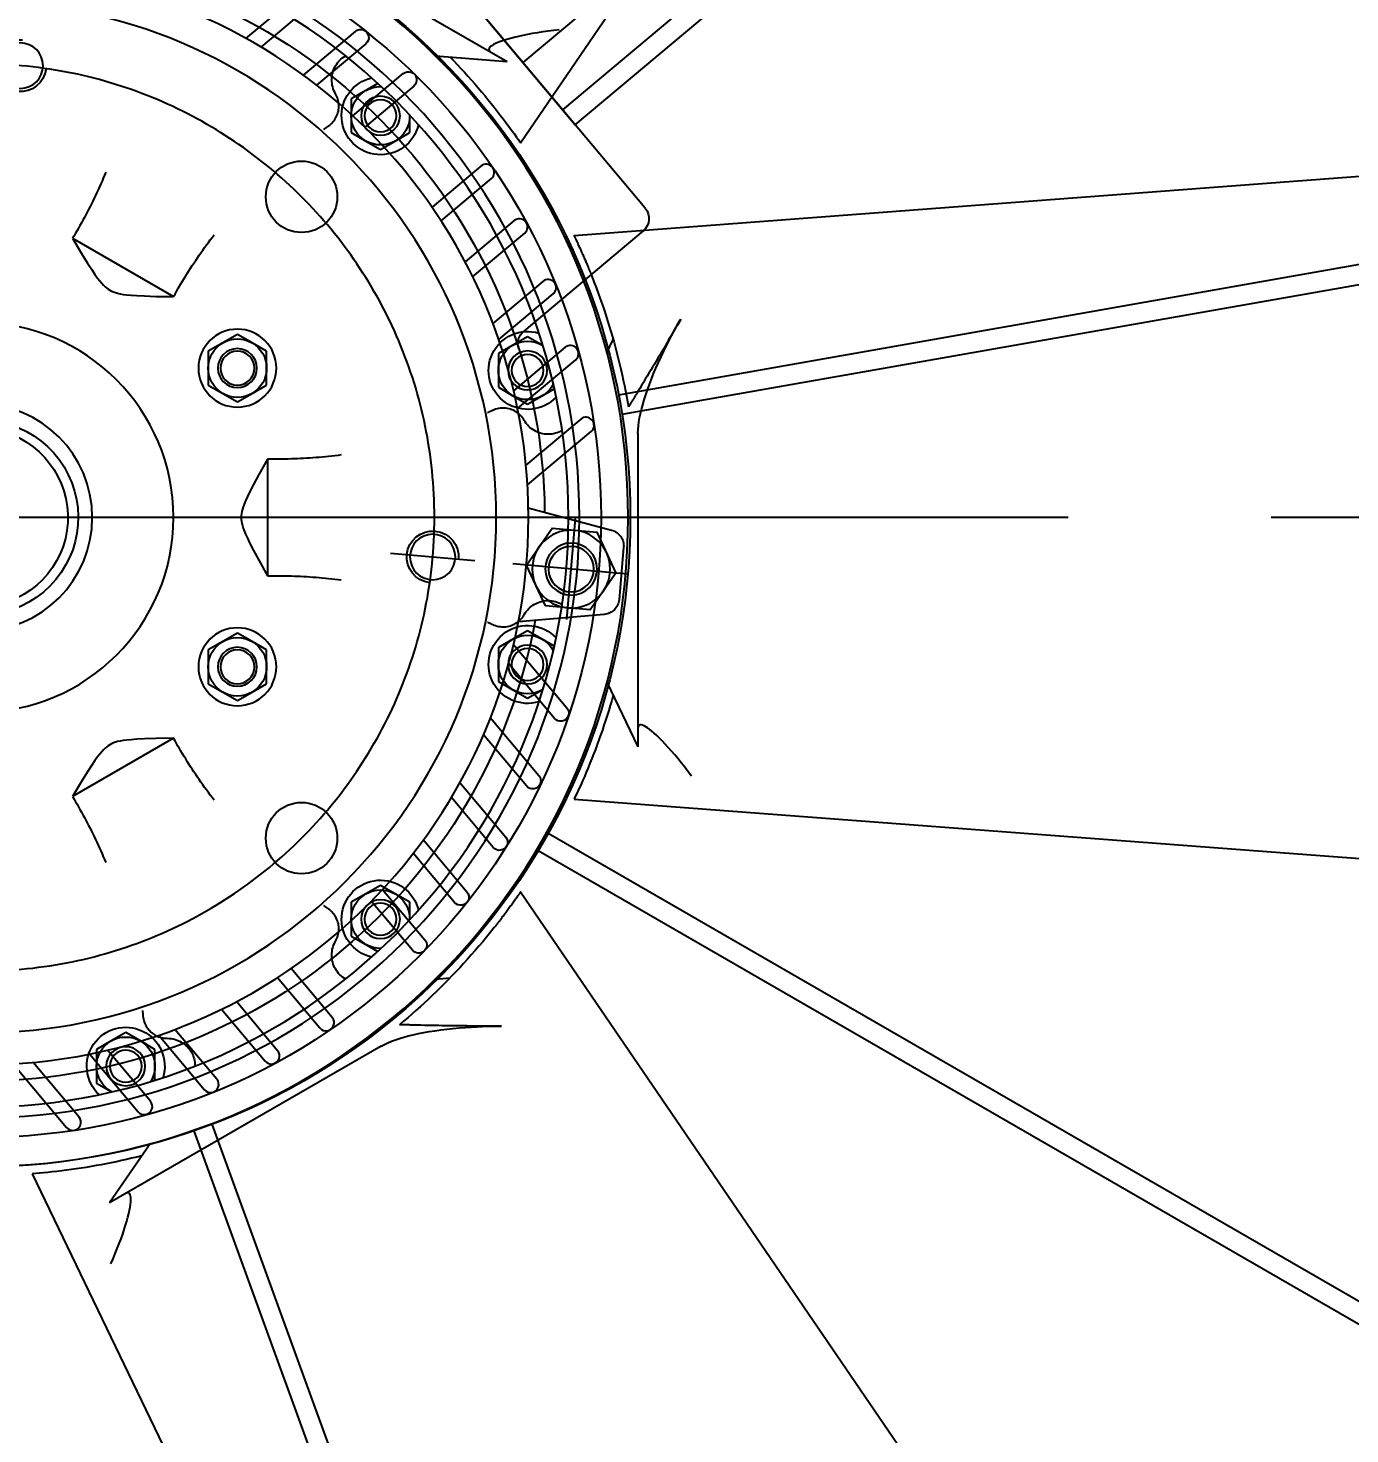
# Model space of a CAD drawing. Header units: millimetres. Extents: x -69382 to 174843, y -46375 to 101648.
# Drawn here: x -13111.3 to -12704.3, y 43498.9 to 43932 of the extents above; entities that cross this region are included whole.
import ezdxf

# ---------------------------------------------------------------- set-up
doc = ezdxf.new("R2010")
doc.units = ezdxf.units.MM
doc.header["$LTSCALE"] = 1000
for name, pattern in [('A-DASHD01', [0.75, 0.5, -0.25]), ('A-HIDDN01', [0.375, 0.25, -0.125]), ('CENTER', [50.8, 31.75, -6.35, 6.35, -6.35]), ('CENTER2', [1.125, 0.75, -0.125, 0.125, -0.125]), ('HIDDEN', [0.375, 0.25, -0.125]), ('PHANTOM', [2.5, 1.25, -0.25, 0.25, -0.25, 0.25, -0.25])]:
    doc.linetypes.add(name, pattern=pattern)
for name, color, linetype in [('-길작업', 255, 'Continuous'), ('1', 3, 'Continuous'), ('CEN', 1, 'CENTER'), ('CS-CONC', 4, 'Continuous'), ('CS-DIML', 1, 'Continuous'), ('CS-HIDL', 2, 'A-DASHD01'), ('CS-LEAT', 3, 'Continuous'), ('CST-01-02-02-G05-CS-EXCV', 3, 'CFZ008'), ('DIM1', 1, 'Continuous'), ('HID', 3, 'HIDDEN'), ('PHA', 6, 'PHANTOM')]:
    doc.layers.add(name, color=color, linetype=linetype)
doc.styles.add('WGTXT', font='DotumChe.ttf')
doc.linetypes.add('CFZ008', pattern='A,0.9,-0.2,[106,KHCLINE.shx,S=0.00606,R=180,X=0,Y=0],0.9', length=2)
doc.dimstyles.new('DIM-01', dxfattribs={"dimscale": 100, "dimtxt": 3, "dimasz": 0.6, "dimexe": 0, "dimexo": 0, "dimgap": 1, "dimtad": 1, "dimdec": 0, "dimrnd": 0.001, "dimzin": 1, "dimdsep": 46, "dimlunit": 6, "dimtxsty": 'WGTXT', "dimblk": 'DOT', "dimcen": 0, "dimclrd": 1, "dimclre": 1, "dimclrt": 3, "dimadec": 4, "dimazin": 0, "dimtfac": 1, "dimtdec": 0, "dimtix": 1, "dimtmove": 2, "dimatfit": 3, "dimldrblk": 'DOT', "dimfxl": 1.5, "dimlwd": -1, "dimarcsym": 0})

# ---------------------------------------------------------------- blocks, each defined once
blk = doc.blocks.new('MM2')
at = {"color": 140, "linetype": 'Continuous'}
for p, q in [((-218, -58.5), (-218, 58.5)), ((-213, -63.5), (-164.99, -63.5))]:
    blk.add_line(p, q, dxfattribs=at)
for points in [[(-157.4, 60.55), (-179.32, 60.55, 1), (-179.32, 55.55), (-159.23, 55.55)], [(-163.7, 40.55), (-184.61, 40.55, 1), (-184.61, 35.55), (-164.85, 35.55)], [(-167.32, 21.11), (-187.55, 21.11, 1), (-187.55, 16.11), (-167.87, 16.11)], [(-167.32, -21.11), (-187.55, -21.11, -1), (-187.55, -16.11), (-167.87, -16.11)], [(-163.7, -40.55), (-184.61, -40.55, -1), (-184.61, -35.55), (-164.85, -35.55)], [(-157.4, -60.55), (-179.32, -60.55, -1), (-179.32, -55.55), (-159.23, -55.55)], [(-148.16, -80.55), (-171.57, -80.55, -1), (-171.57, -75.55), (-150.77, -75.55)], [(-135.39, -100.55), (-160.98, -100.55, -1), (-160.98, -95.55), (-138.96, -95.55)], [(-100.55, -135.39), (-100.55, -160.96, 1), (-95.55, -160.96), (-95.55, -138.96)], [(100.55, -135.39), (100.55, -160.96, -1), (95.55, -160.96), (95.55, -138.96)], [(-80.55, -148.16), (-80.55, -171.36, 1), (-75.55, -171.36), (-75.55, -150.77)], [(80.55, -148.16), (80.55, -171.36, -1), (75.55, -171.36), (75.55, -150.77)], [(-60.55, -157.4), (-60.55, -179.32, 1), (-55.55, -179.32), (-55.55, -159.23)], [(60.55, -157.4), (60.55, -179.32, -1), (55.55, -179.32), (55.55, -159.23)], [(-40.55, -163.7), (-40.55, -184.6, 1), (-35.55, -184.6), (-35.55, -164.85)], [(40.55, -163.7), (40.55, -184.6, -1), (35.55, -184.6), (35.55, -164.85)], [(-21.11, -167.32), (-21.11, -187.57, 1), (-16.11, -187.57), (-16.11, -167.87)], [(21.11, -167.32), (21.11, -187.57, -1), (16.11, -187.57), (16.11, -167.87)]]:
    blk.add_lwpolyline(points, format="xyb", dxfattribs=at)
blk.add_lwpolyline([(-131.07, -106.11), (-146.3, -127.87, 0.36397), (-145.74, -134.27), (-134.28, -145.74, 0.36397), (-127.87, -146.3), (-106.12, -131.07)], format="xyb")
blk.add_lwpolyline([(-115.66, -132.63), (-119.25, -119.25), (-132.63, -115.66), (-142.43, -125.46), (-138.84, -138.84), (-125.46, -142.43)], close=True, dxfattribs=at)
for centre, radius in [((0, 0), 168.64), ((0, 0), 158.72), ((-98.78, 98.78), 7), ((-98.78, -98.78), 7), ((-129.05, -129.05), 12), ((-129.05, -129.05), 8), ((-129.05, -129.05), 8), ((-129.05, -129.05), 7)]:
    blk.add_circle(centre, radius, dxfattribs=at)
for centre, radius, start, end in [((0, 0), 173.64, 140.5317, 219.4657), ((-98.78, 98.78), 8, 226.6408, 135), ((0, 0), 30, 107.4576, 72.5424), ((-213, -58.5), 5, 180, 270), ((-164.99, -68.5), 5, 22.5472, 90), ((-98.78, -98.78), 8, 316.6408, 225), ((0, 0), 173.64, 230.5317, 309.4657)]:
    blk.add_arc(centre, radius, start, end, dxfattribs=at)
at = {"layer": 'CEN'}
for p, q in [((-89.59, -89.59), (-107.98, -107.98)), ((-141.42, -141.42), (-116.31, -116.31)), ((-118.02, -140.08), (-140.08, -118.02))]:
    blk.add_line(p, q, dxfattribs=at)
blk.add_circle((0, 0), 139.7, dxfattribs=at)
blk = doc.blocks.new('QQQ')
at = {"color": 4}
blk.add_line((0, 0), (292.04, 292.04), dxfattribs=at)
at = {"color": 4, "linetype": 'Continuous'}
for p, q in [((17.68, -17.68), (309.71, 274.36)), ((-17.68, 17.68), (17.68, -17.68))]:
    blk.add_line(p, q, dxfattribs=at)
at = {"layer": 'HID'}
blk.add_line((13.44, -13.44), (305.47, 278.6), dxfattribs=at)
blk = doc.blocks.new('새G')
at = {"color": 3, "linetype": 'Continuous'}
for p, q in [((-614.98, 111.48), (-196.42, 37.68)), ((-197.46, 31.77), (-616.02, 105.57)), ((-542.76, -309.9), (-174.69, -97.39)), ((-171.69, -102.59), (-539.76, -315.09)), ((-216.58, -586.28), (-71.22, -186.89)), ((-65.58, -188.94), (-210.94, -588.33))]:
    blk.add_line(p, q, dxfattribs=at)
blk = doc.blocks.new('IMPELLER')
for p, q in [((23657.55, 14849.21), (23573.9, 14800.91)), ((23595.95, 14802.63), (23573.9, 14800.91)), ((23613.65, 14794.13), (23617.36, 14791.99)), ((23617.36, 14791.99), (23621.86, 14789.39)), ((23621.86, 14789.39), (23621.86, 14784.19)), ((23603.86, 14784.19), (23603.86, 14784.41)), ((23603.86, 14779), (23603.86, 14784.19)), ((23621.86, 14784.19), (23621.86, 14779)), ((23608.36, 14776.4), (23603.86, 14779)), ((23612.86, 14773.8), (23608.36, 14776.4)), ((23617.36, 14776.4), (23612.86, 14773.8)), ((23621.86, 14779), (23617.36, 14776.4)), ((23707.71, 14746.44), (23676.59, 14728.47)), ((23543.14, 14711.17), (23541.2, 14715.24)), ((23563.07, 14713.54), (23567.57, 14716.14)), ((23567.57, 14716.14), (23572.07, 14713.54)), ((23652.43, 14714.24), (23656.93, 14716.84)), ((23656.93, 14716.84), (23661.43, 14714.24)), ((23562.88, 14713.43), (23563.07, 14713.54)), ((23572.07, 14713.54), (23576.57, 14710.94)), ((23576.57, 14710.94), (23576.57, 14705.74)), ((23647.93, 14711.65), (23652.43, 14714.24)), ((23647.93, 14706.45), (23647.93, 14711.65)), ((23661.43, 14714.24), (23665.93, 14711.65)), ((23665.93, 14711.65), (23665.93, 14706.45)), ((23647.93, 14701.25), (23647.93, 14706.45)), ((23665.93, 14706.45), (23665.93, 14701.25)), ((23576.57, 14705.74), (23576.57, 14700.55)), ((23563.07, 14697.95), (23559.36, 14700.09)), ((23567.57, 14695.35), (23563.07, 14697.95)), ((23572.07, 14697.95), (23567.57, 14695.35)), ((23576.57, 14700.55), (23572.07, 14697.95)), ((23652.43, 14698.66), (23647.93, 14701.25)), ((23656.93, 14696.06), (23652.43, 14698.66)), ((23661.43, 14698.66), (23656.93, 14696.06)), ((23665.93, 14701.25), (23661.43, 14698.66)), ((23533.61, 14686.37), (23533.61, 14589.77)), ((23647.69, 14678.42), (23647.69, 14642.48)), ((23563.07, 14622.95), (23567.57, 14625.55)), ((23567.57, 14625.55), (23572.07, 14622.95)), ((23652.43, 14622.24), (23656.93, 14624.84)), ((23656.93, 14624.84), (23661.43, 14622.24)), ((23559.36, 14620.81), (23563.07, 14622.95)), ((23572.07, 14622.95), (23576.57, 14620.35)), ((23576.57, 14620.35), (23576.57, 14615.16)), ((23647.93, 14619.65), (23652.43, 14622.24)), ((23647.93, 14614.45), (23647.93, 14619.65)), ((23661.43, 14622.24), (23665.93, 14619.65)), ((23665.93, 14619.65), (23665.93, 14614.45)), ((23576.57, 14615.16), (23576.57, 14609.96)), ((23647.93, 14609.25), (23647.93, 14614.45)), ((23665.93, 14614.45), (23665.93, 14609.25)), ((23543.14, 14609.73), (23533.61, 14589.77)), ((23563.07, 14607.36), (23562.88, 14607.47)), ((23567.57, 14604.76), (23563.07, 14607.36)), ((23572.07, 14607.36), (23567.57, 14604.76)), ((23576.57, 14609.96), (23572.07, 14607.36)), ((23652.43, 14606.66), (23647.93, 14609.25)), ((23656.93, 14604.06), (23652.43, 14606.66)), ((23661.43, 14606.66), (23656.93, 14604.06)), ((23665.93, 14609.25), (23661.43, 14606.66)), ((23676.59, 14592.43), (23707.71, 14574.46)), ((23608.36, 14544.5), (23612.86, 14547.1)), ((23612.86, 14547.1), (23617.36, 14544.5)), ((23603.86, 14541.9), (23608.36, 14544.5)), ((23603.86, 14536.71), (23603.86, 14541.9)), ((23617.36, 14544.5), (23621.86, 14541.9)), ((23621.86, 14541.9), (23621.86, 14536.71)), ((23603.86, 14536.49), (23603.86, 14536.71)), ((23621.86, 14536.71), (23621.86, 14531.51)), ((23617.36, 14528.91), (23613.65, 14526.77)), ((23621.86, 14531.51), (23617.36, 14528.91)), ((23595.95, 14518.27), (23591.45, 14518.62)), ((23682.31, 14496.61), (23686.81, 14499.21)), ((23686.81, 14499.21), (23691.31, 14501.81)), ((23691.31, 14501.81), (23695.81, 14499.21)), ((23695.81, 14499.21), (23700.31, 14496.61)), ((23612.66, 14497.61), (23696.32, 14449.31)), ((23682.31, 14491.41), (23682.31, 14496.61)), ((23700.31, 14496.61), (23700.31, 14491.41)), ((23682.31, 14487.13), (23682.31, 14491.41)), ((23700.31, 14491.41), (23700.31, 14486.22)), ((23700.31, 14486.22), (23695.81, 14483.62)), ((23695.81, 14483.62), (23695.62, 14483.51)), ((23683.8, 14467.55), (23696.32, 14449.31))]:
    blk.add_line(p, q)
at = {"flags": 128}
for points in [[(23569.77, 14775.84), (23449.2, 14952.56), (23388.91, 15040.9), (23358.75, 15085.06), (23328.57, 15129.2)], [(23557.81, 14810.66), (23559.57, 14810.47), (23561.26, 14810.26), (23562.91, 14810.03), (23564.54, 14809.78), (23566.12, 14809.52), (23567.63, 14809.24), (23569.07, 14808.95), (23570.42, 14808.65), (23571.7, 14808.34), (23572.88, 14808.02), (23573.98, 14807.71), (23574.99, 14807.38), (23575.91, 14807.06), (23576.73, 14806.73), (23577.45, 14806.41), (23578.06, 14806.09), (23578.56, 14805.78), (23578.96, 14805.48), (23579.24, 14805.19), (23579.42, 14804.91), (23579.5, 14804.63), (23579.44, 14804.35), (23579.24, 14804.06), (23578.85, 14803.77)], [(23591.45, 14802.28), (23590.32, 14801.11), (23589.21, 14799.94), (23588.11, 14798.76), (23587.02, 14797.58), (23585.94, 14796.39), (23584.88, 14795.2), (23583.84, 14794.01), (23582.8, 14792.81), (23581.78, 14791.61), (23580.78, 14790.41), (23579.79, 14789.21), (23578.82, 14788.01), (23577.87, 14786.81), (23576.93, 14785.62), (23576, 14784.42), (23575.09, 14783.22), (23574.2, 14782.04), (23573.35, 14780.89), (23572.54, 14779.78), (23571.76, 14778.69), (23571.02, 14777.64), (23570.4, 14776.75), (23569.95, 14776.1), (23569.77, 14775.84)], [(23626.7, 14790.98), (23626.97, 14791.49), (23627.21, 14792.01), (23627.41, 14792.53), (23627.57, 14793.05), (23627.7, 14793.58), (23627.79, 14794.13), (23627.85, 14794.7), (23627.87, 14795.28), (23627.86, 14795.84), (23627.81, 14796.38), (23627.72, 14796.91), (23627.59, 14797.46), (23627.43, 14798.01), (23627.23, 14798.55), (23626.99, 14799.06), (23626.74, 14799.54), (23626.45, 14800), (23626.12, 14800.45), (23625.75, 14800.89), (23625.35, 14801.31), (23624.94, 14801.69), (23624.52, 14802.02), (23624.07, 14802.34), (23623.59, 14802.63)], [(23628.87, 14781.07), (23628.51, 14781.33), (23628.17, 14781.63), (23627.82, 14781.95), (23627.5, 14782.3), (23627.2, 14782.67), (23626.93, 14783.05), (23626.69, 14783.43), (23626.47, 14783.83), (23626.28, 14784.25), (23626.1, 14784.69), (23625.96, 14785.14), (23625.84, 14785.6), (23625.76, 14786.05), (23625.71, 14786.49), (23625.68, 14786.95), (23625.68, 14787.43), (23625.71, 14787.9), (23625.77, 14788.37), (23625.86, 14788.83), (23625.97, 14789.26), (23626.1, 14789.69), (23626.27, 14790.13), (23626.48, 14790.56), (23626.7, 14790.98)], [(23630.32, 14780.05), (23630.26, 14780.1), (23630.2, 14780.14), (23630.14, 14780.18), (23630.08, 14780.22), (23630.02, 14780.27), (23629.96, 14780.31), (23629.9, 14780.35), (23629.84, 14780.39), (23629.78, 14780.44), (23629.72, 14780.48), (23629.66, 14780.52), (23629.6, 14780.56), (23629.54, 14780.6), (23629.48, 14780.65), (23629.42, 14780.69), (23629.36, 14780.73), (23629.3, 14780.77), (23629.24, 14780.82), (23629.18, 14780.86), (23629.12, 14780.9), (23629.05, 14780.94), (23628.99, 14780.99), (23628.93, 14781.03), (23628.87, 14781.07)], [(23126.64, 14779.47), (23179.96, 14775.41), (23233.28, 14771.37), (23339.94, 14763.32), (23553.25, 14747.24)], [(23697.45, 14766.77), (23697.83, 14765.86), (23698.22, 14764.96), (23698.61, 14764.06), (23699, 14763.17), (23699.4, 14762.28), (23699.8, 14761.39), (23700.21, 14760.51), (23700.62, 14759.64), (23701.04, 14758.77), (23701.46, 14757.91), (23701.89, 14757.05), (23702.31, 14756.2), (23702.75, 14755.35), (23703.18, 14754.51), (23703.62, 14753.68), (23704.06, 14752.85), (23704.5, 14752.03), (23704.95, 14751.21), (23705.4, 14750.41), (23705.85, 14749.61), (23706.31, 14748.81), (23706.77, 14748.02), (23707.24, 14747.23), (23707.71, 14746.44)], [(23552.63, 14745.93), (23552.51, 14745.67), (23552.38, 14745.39), (23552.25, 14745.1), (23552.11, 14744.79), (23551.96, 14744.48), (23551.81, 14744.15), (23551.66, 14743.82), (23551.51, 14743.49), (23551.36, 14743.15), (23551.21, 14742.81), (23551.06, 14742.47), (23550.91, 14742.14), (23550.76, 14741.8), (23550.61, 14741.46), (23550.46, 14741.13), (23550.32, 14740.79), (23550.17, 14740.46), (23550.03, 14740.13), (23549.89, 14739.81), (23549.75, 14739.48), (23549.62, 14739.16), (23549.48, 14738.85), (23549.35, 14738.53), (23549.22, 14738.22)], [(23553.25, 14747.24), (23553.25, 14747.24), (23553.25, 14747.23), (23553.25, 14747.22), (23553.24, 14747.21), (23553.23, 14747.2), (23553.22, 14747.17), (23553.21, 14747.15), (23553.2, 14747.12), (23553.18, 14747.09), (23553.16, 14747.05), (23553.14, 14747), (23553.12, 14746.95), (23553.09, 14746.9), (23553.06, 14746.84), (23553.03, 14746.77), (23553, 14746.7), (23552.96, 14746.63), (23552.92, 14746.54), (23552.88, 14746.45), (23552.84, 14746.36), (23552.79, 14746.26), (23552.74, 14746.15), (23552.69, 14746.04), (23552.63, 14745.93)], [(23676.59, 14728.47), (23676.14, 14729.28), (23675.68, 14730.08), (23675.23, 14730.87), (23674.77, 14731.66), (23674.3, 14732.45), (23673.83, 14733.24), (23673.35, 14734.04), (23672.86, 14734.83), (23672.36, 14735.63), (23671.86, 14736.43), (23671.35, 14737.22), (23670.83, 14738.02), (23670.31, 14738.82), (23669.78, 14739.61), (23669.24, 14740.41), (23668.7, 14741.21), (23668.15, 14742), (23667.59, 14742.79), (23667.02, 14743.59), (23666.45, 14744.38), (23665.88, 14745.16), (23665.29, 14745.95), (23664.7, 14746.74), (23664.11, 14747.52)], [(23707.71, 14746.44), (23704.89, 14741.75), (23703.08, 14738.81), (23701.78, 14736.79), (23700.79, 14735.32), (23699.99, 14734.2), (23699.32, 14733.32), (23698.72, 14732.61), (23698.18, 14732.02), (23697.67, 14731.53), (23697.18, 14731.11), (23696.69, 14730.75), (23696.2, 14730.44), (23695.68, 14730.17), (23695.12, 14729.92), (23694.51, 14729.71), (23693.83, 14729.51), (23693.05, 14729.34), (23692.14, 14729.18), (23691.04, 14729.03), (23689.67, 14728.9), (23687.9, 14728.78), (23685.51, 14728.67), (23682.05, 14728.56), (23676.59, 14728.47)], [(23549.22, 14738.22), (23549.15, 14738.07), (23549.09, 14737.92), (23549.03, 14737.77), (23548.97, 14737.62), (23548.91, 14737.48), (23548.85, 14737.33), (23548.79, 14737.18), (23548.73, 14737.04), (23548.67, 14736.89), (23548.61, 14736.75), (23548.55, 14736.61), (23548.49, 14736.47), (23548.44, 14736.32), (23548.38, 14736.18), (23548.32, 14736.04), (23548.27, 14735.9), (23548.21, 14735.76), (23548.15, 14735.63), (23548.1, 14735.49), (23548.04, 14735.35), (23547.99, 14735.21), (23547.93, 14735.08), (23547.88, 14734.94), (23547.83, 14734.81)], [(23547.83, 14734.81), (23547.13, 14733.04), (23546.46, 14731.27), (23545.82, 14729.53), (23545.2, 14727.81), (23544.61, 14726.12), (23544.03, 14724.43), (23543.48, 14722.75), (23542.94, 14721.07), (23542.42, 14719.4), (23541.92, 14717.72), (23541.43, 14716.05), (23540.96, 14714.38), (23540.5, 14712.72), (23540.06, 14711.06), (23539.64, 14709.4), (23539.23, 14707.74), (23538.84, 14706.08), (23538.46, 14704.43), (23538.1, 14702.77), (23537.75, 14701.12), (23537.42, 14699.46), (23537.1, 14697.81), (23536.8, 14696.16), (23536.51, 14694.51)], [(23533.61, 14686.37), (23533.57, 14687.52), (23533.46, 14688.7), (23533.31, 14689.89), (23533.1, 14691.11), (23532.83, 14692.4), (23532.51, 14693.75), (23532.14, 14695.18), (23531.7, 14696.67), (23531.21, 14698.21), (23530.67, 14699.79), (23530.08, 14701.41), (23529.45, 14703.07), (23528.77, 14704.75), (23528.04, 14706.46), (23527.28, 14708.19), (23526.47, 14709.94), (23525.66, 14711.64), (23524.85, 14713.28), (23524.05, 14714.85), (23523.27, 14716.35), (23522.51, 14717.77), (23521.78, 14719.11), (23521.09, 14720.36), (23520.43, 14721.52)], [(23520.43, 14721.52), (23520.94, 14720.62), (23521.46, 14719.72), (23521.99, 14718.81), (23522.52, 14717.89), (23523.06, 14716.97), (23523.59, 14716.04), (23524.14, 14715.12), (23524.68, 14714.19), (23525.22, 14713.26), (23525.77, 14712.33), (23526.32, 14711.4), (23526.87, 14710.47), (23527.43, 14709.54), (23527.98, 14708.6), (23528.54, 14707.67), (23529.1, 14706.74), (23529.66, 14705.8), (23530.22, 14704.87), (23530.78, 14703.93), (23531.34, 14703), (23531.91, 14702.06), (23532.47, 14701.13), (23533.04, 14700.19), (23533.61, 14699.26)], [(23533.61, 14699.26), (23533.72, 14699.07), (23533.84, 14698.88), (23533.96, 14698.68), (23534.07, 14698.49), (23534.19, 14698.3), (23534.31, 14698.1), (23534.43, 14697.91), (23534.55, 14697.71), (23534.67, 14697.52), (23534.79, 14697.32), (23534.91, 14697.12), (23535.03, 14696.92), (23535.15, 14696.73), (23535.27, 14696.53), (23535.39, 14696.33), (23535.51, 14696.13), (23535.64, 14695.93), (23535.76, 14695.73), (23535.88, 14695.53), (23536.01, 14695.32), (23536.13, 14695.12), (23536.26, 14694.92), (23536.38, 14694.71), (23536.51, 14694.51)], [(23568.61, 14690.36), (23568.86, 14690.77), (23569.13, 14691.16), (23569.43, 14691.53), (23569.73, 14691.86), (23570.05, 14692.17), (23570.4, 14692.48), (23570.78, 14692.76), (23571.18, 14693.03), (23571.59, 14693.27), (23572, 14693.47), (23572.41, 14693.64), (23572.84, 14693.8), (23573.29, 14693.93), (23573.76, 14694.03), (23574.23, 14694.1), (23574.69, 14694.14), (23575.14, 14694.15), (23575.59, 14694.13), (23576.06, 14694.09), (23576.53, 14694.01), (23576.99, 14693.91), (23577.44, 14693.77), (23577.87, 14693.62), (23578.28, 14693.44)], [(23578.28, 14693.44), (23578.35, 14693.41), (23578.41, 14693.38), (23578.48, 14693.35), (23578.55, 14693.31), (23578.61, 14693.28), (23578.68, 14693.25), (23578.75, 14693.22), (23578.81, 14693.19), (23578.88, 14693.16), (23578.95, 14693.13), (23579.01, 14693.1), (23579.08, 14693.06), (23579.15, 14693.03), (23579.22, 14693), (23579.28, 14692.97), (23579.35, 14692.94), (23579.42, 14692.91), (23579.48, 14692.88), (23579.55, 14692.85), (23579.62, 14692.82), (23579.68, 14692.79), (23579.75, 14692.76), (23579.82, 14692.73), (23579.88, 14692.69)], [(23556.97, 14687.23), (23557.46, 14686.96), (23557.95, 14686.73), (23558.46, 14686.54), (23558.99, 14686.37), (23559.55, 14686.23), (23560.11, 14686.14), (23560.68, 14686.08), (23561.22, 14686.06), (23561.76, 14686.07), (23562.32, 14686.13), (23562.88, 14686.22), (23563.44, 14686.35), (23563.98, 14686.52), (23564.49, 14686.71), (23564.98, 14686.93), (23565.48, 14687.2), (23565.96, 14687.5), (23566.43, 14687.84), (23566.86, 14688.2), (23567.25, 14688.57), (23567.62, 14688.97), (23567.98, 14689.41), (23568.31, 14689.87), (23568.61, 14690.36)], [(23624.95, 14679.7), (23625.93, 14679.58), (23626.9, 14679.46), (23627.88, 14679.35), (23628.85, 14679.24), (23629.82, 14679.14), (23630.79, 14679.05), (23631.75, 14678.96), (23632.71, 14678.88), (23633.68, 14678.81), (23634.63, 14678.74), (23635.59, 14678.68), (23636.54, 14678.62), (23637.49, 14678.58), (23638.43, 14678.53), (23639.38, 14678.5), (23640.31, 14678.46), (23641.25, 14678.44), (23642.18, 14678.42), (23643.1, 14678.41), (23644.02, 14678.4), (23644.93, 14678.39), (23645.85, 14678.4), (23646.77, 14678.41), (23647.69, 14678.42)], [(23647.69, 14678.42), (23650.34, 14673.64), (23651.98, 14670.59), (23653.08, 14668.46), (23653.86, 14666.87), (23654.43, 14665.62), (23654.85, 14664.59), (23655.17, 14663.72), (23655.41, 14662.96), (23655.58, 14662.28), (23655.7, 14661.64), (23655.76, 14661.04), (23655.79, 14660.45), (23655.76, 14659.86), (23655.7, 14659.26), (23655.58, 14658.62), (23655.41, 14657.94), (23655.17, 14657.18), (23654.85, 14656.31), (23654.43, 14655.28), (23653.86, 14654.03), (23653.08, 14652.44), (23651.98, 14650.31), (23650.34, 14647.26), (23647.69, 14642.48)], [(23647.69, 14642.48), (23646.77, 14642.49), (23645.85, 14642.5), (23644.93, 14642.51), (23644.02, 14642.5), (23643.1, 14642.49), (23642.18, 14642.48), (23641.25, 14642.46), (23640.31, 14642.44), (23639.38, 14642.4), (23638.43, 14642.37), (23637.49, 14642.32), (23636.54, 14642.27), (23635.59, 14642.22), (23634.63, 14642.16), (23633.68, 14642.09), (23632.71, 14642.02), (23631.75, 14641.94), (23630.79, 14641.85), (23629.82, 14641.76), (23628.85, 14641.66), (23627.88, 14641.55), (23626.9, 14641.44), (23625.93, 14641.32), (23624.95, 14641.2)], [(23568.61, 14630.54), (23568.31, 14631.02), (23567.98, 14631.49), (23567.62, 14631.93), (23567.25, 14632.33), (23566.86, 14632.7), (23566.43, 14633.06), (23565.96, 14633.4), (23565.48, 14633.7), (23564.98, 14633.97), (23564.49, 14634.19), (23563.98, 14634.38), (23563.44, 14634.55), (23562.88, 14634.68), (23562.32, 14634.77), (23561.76, 14634.83), (23561.22, 14634.84), (23560.68, 14634.82), (23560.11, 14634.76), (23559.55, 14634.67), (23558.99, 14634.53), (23558.46, 14634.36), (23557.95, 14634.17), (23557.46, 14633.94), (23556.97, 14633.67)], [(23578.28, 14627.46), (23577.87, 14627.28), (23577.44, 14627.13), (23576.99, 14626.99), (23576.53, 14626.89), (23576.06, 14626.81), (23575.59, 14626.77), (23575.14, 14626.75), (23574.69, 14626.76), (23574.23, 14626.8), (23573.76, 14626.87), (23573.29, 14626.97), (23572.84, 14627.1), (23572.41, 14627.26), (23572, 14627.43), (23571.59, 14627.63), (23571.18, 14627.87), (23570.78, 14628.14), (23570.4, 14628.42), (23570.05, 14628.73), (23569.73, 14629.04), (23569.43, 14629.37), (23569.13, 14629.74), (23568.86, 14630.13), (23568.61, 14630.54)], [(23579.88, 14628.2), (23579.82, 14628.17), (23579.75, 14628.14), (23579.68, 14628.11), (23579.62, 14628.08), (23579.55, 14628.05), (23579.48, 14628.02), (23579.42, 14627.99), (23579.35, 14627.96), (23579.28, 14627.93), (23579.22, 14627.9), (23579.15, 14627.87), (23579.08, 14627.84), (23579.01, 14627.8), (23578.95, 14627.77), (23578.88, 14627.74), (23578.81, 14627.71), (23578.75, 14627.68), (23578.68, 14627.65), (23578.61, 14627.62), (23578.55, 14627.59), (23578.48, 14627.55), (23578.41, 14627.52), (23578.35, 14627.49), (23578.28, 14627.46)], [(23541.2, 14605.66), (23541.65, 14604.1), (23542.1, 14602.55), (23542.57, 14601), (23543.05, 14599.47), (23543.55, 14597.94), (23544.05, 14596.43), (23544.56, 14594.92), (23545.08, 14593.43), (23545.61, 14591.95), (23546.14, 14590.48), (23546.69, 14589.02), (23547.24, 14587.58), (23547.8, 14586.16), (23548.37, 14584.75), (23548.94, 14583.34), (23549.52, 14581.96), (23550.1, 14580.6), (23550.67, 14579.29), (23551.23, 14578.03), (23551.78, 14576.82), (23552.32, 14575.64), (23552.78, 14574.66), (23553.12, 14573.95), (23553.25, 14573.66)], [(23517.12, 14580.72), (23518.16, 14582.14), (23519.19, 14583.5), (23520.21, 14584.81), (23521.24, 14586.1), (23522.27, 14587.34), (23523.27, 14588.51), (23524.24, 14589.61), (23525.17, 14590.63), (23526.08, 14591.58), (23526.94, 14592.45), (23527.77, 14593.24), (23528.55, 14593.96), (23529.29, 14594.59), (23529.98, 14595.14), (23530.63, 14595.6), (23531.21, 14595.97), (23531.73, 14596.25), (23532.18, 14596.44), (23532.57, 14596.54), (23532.9, 14596.56), (23533.18, 14596.48), (23533.41, 14596.29), (23533.55, 14595.97), (23533.61, 14595.49)], [(23664.11, 14573.38), (23664.7, 14574.16), (23665.29, 14574.95), (23665.88, 14575.74), (23666.45, 14576.52), (23667.02, 14577.31), (23667.59, 14578.11), (23668.15, 14578.9), (23668.7, 14579.69), (23669.24, 14580.49), (23669.78, 14581.29), (23670.31, 14582.08), (23670.83, 14582.88), (23671.35, 14583.68), (23671.86, 14584.47), (23672.36, 14585.27), (23672.86, 14586.07), (23673.35, 14586.86), (23673.83, 14587.66), (23674.3, 14588.45), (23674.77, 14589.24), (23675.23, 14590.03), (23675.68, 14590.82), (23676.14, 14591.62), (23676.59, 14592.43)], [(23676.59, 14592.43), (23682.05, 14592.34), (23685.51, 14592.23), (23687.9, 14592.12), (23689.67, 14592), (23691.04, 14591.87), (23692.14, 14591.72), (23693.05, 14591.56), (23693.83, 14591.39), (23694.51, 14591.19), (23695.12, 14590.98), (23695.68, 14590.73), (23696.2, 14590.46), (23696.69, 14590.15), (23697.18, 14589.79), (23697.67, 14589.37), (23698.18, 14588.88), (23698.72, 14588.29), (23699.32, 14587.58), (23699.99, 14586.7), (23700.79, 14585.58), (23701.78, 14584.11), (23703.08, 14582.09), (23704.89, 14579.15), (23707.71, 14574.46)], [(23553.25, 14573.66), (23339.93, 14557.6), (23233.28, 14549.56), (23179.95, 14545.52), (23126.63, 14541.45)], [(23707.71, 14574.46), (23707.24, 14573.67), (23706.77, 14572.88), (23706.31, 14572.09), (23705.85, 14571.29), (23705.4, 14570.49), (23704.95, 14569.69), (23704.5, 14568.87), (23704.06, 14568.05), (23703.62, 14567.22), (23703.18, 14566.39), (23702.75, 14565.55), (23702.31, 14564.7), (23701.89, 14563.85), (23701.46, 14562.99), (23701.04, 14562.13), (23700.62, 14561.26), (23700.21, 14560.39), (23699.8, 14559.51), (23699.4, 14558.62), (23699, 14557.73), (23698.61, 14556.84), (23698.22, 14555.94), (23697.83, 14555.04), (23697.45, 14554.13)], [(23328.55, 14191.71), (23358.72, 14235.86), (23388.88, 14280.02), (23449.18, 14368.36), (23569.77, 14545.06)], [(23569.77, 14545.06), (23569.77, 14545.06), (23569.77, 14545.05), (23569.78, 14545.04), (23569.79, 14545.03), (23569.8, 14545.02), (23569.81, 14545), (23569.82, 14544.98), (23569.84, 14544.95), (23569.86, 14544.92), (23569.89, 14544.88), (23569.92, 14544.84), (23569.95, 14544.8), (23569.98, 14544.75), (23570.02, 14544.69), (23570.06, 14544.63), (23570.11, 14544.57), (23570.15, 14544.5), (23570.21, 14544.42), (23570.26, 14544.34), (23570.32, 14544.26), (23570.38, 14544.17), (23570.45, 14544.07), (23570.52, 14543.97), (23570.6, 14543.86)], [(23570.6, 14543.86), (23570.76, 14543.63), (23570.93, 14543.38), (23571.12, 14543.12), (23571.31, 14542.84), (23571.51, 14542.56), (23571.72, 14542.27), (23571.93, 14541.97), (23572.15, 14541.67), (23572.36, 14541.37), (23572.58, 14541.07), (23572.8, 14540.77), (23573.01, 14540.47), (23573.23, 14540.17), (23573.45, 14539.88), (23573.67, 14539.58), (23573.88, 14539.29), (23574.1, 14539), (23574.31, 14538.71), (23574.52, 14538.43), (23574.73, 14538.15), (23574.94, 14537.87), (23575.15, 14537.59), (23575.36, 14537.32), (23575.56, 14537.05)], [(23575.56, 14537.05), (23575.66, 14536.92), (23575.76, 14536.79), (23575.86, 14536.67), (23575.95, 14536.54), (23576.05, 14536.41), (23576.15, 14536.29), (23576.24, 14536.16), (23576.34, 14536.04), (23576.43, 14535.91), (23576.53, 14535.79), (23576.62, 14535.67), (23576.72, 14535.55), (23576.81, 14535.43), (23576.91, 14535.31), (23577, 14535.19), (23577.09, 14535.07), (23577.18, 14534.95), (23577.28, 14534.83), (23577.37, 14534.72), (23577.46, 14534.6), (23577.55, 14534.48), (23577.64, 14534.37), (23577.73, 14534.25), (23577.82, 14534.14)], [(23626.7, 14529.92), (23626.48, 14530.34), (23626.27, 14530.77), (23626.1, 14531.21), (23625.97, 14531.64), (23625.86, 14532.07), (23625.77, 14532.53), (23625.71, 14533), (23625.68, 14533.47), (23625.68, 14533.95), (23625.71, 14534.41), (23625.76, 14534.85), (23625.84, 14535.3), (23625.96, 14535.76), (23626.1, 14536.21), (23626.28, 14536.65), (23626.47, 14537.07), (23626.69, 14537.47), (23626.93, 14537.85), (23627.2, 14538.23), (23627.5, 14538.6), (23627.82, 14538.95), (23628.17, 14539.27), (23628.51, 14539.57), (23628.87, 14539.83)], [(23628.87, 14539.83), (23628.93, 14539.87), (23628.99, 14539.91), (23629.05, 14539.96), (23629.12, 14540), (23629.18, 14540.04), (23629.24, 14540.08), (23629.3, 14540.13), (23629.36, 14540.17), (23629.42, 14540.21), (23629.48, 14540.25), (23629.54, 14540.3), (23629.6, 14540.34), (23629.66, 14540.38), (23629.72, 14540.42), (23629.78, 14540.46), (23629.84, 14540.51), (23629.9, 14540.55), (23629.96, 14540.59), (23630.02, 14540.63), (23630.08, 14540.68), (23630.14, 14540.72), (23630.2, 14540.76), (23630.26, 14540.8), (23630.32, 14540.85)], [(23577.82, 14534.14), (23579.01, 14532.66), (23580.2, 14531.19), (23581.39, 14529.76), (23582.57, 14528.37), (23583.74, 14527.01), (23584.91, 14525.67), (23586.09, 14524.35), (23587.27, 14523.04), (23588.46, 14521.75), (23589.66, 14520.48), (23590.87, 14519.22), (23592.07, 14517.98), (23593.29, 14516.76), (23594.51, 14515.55), (23595.73, 14514.35), (23596.96, 14513.17), (23598.2, 14512), (23599.45, 14510.84), (23600.7, 14509.7), (23601.96, 14508.57), (23603.22, 14507.46), (23604.5, 14506.35), (23605.77, 14505.26), (23607.06, 14504.19)], [(23623.59, 14518.27), (23624.07, 14518.56), (23624.52, 14518.87), (23624.94, 14519.21), (23625.35, 14519.59), (23625.75, 14520.01), (23626.12, 14520.45), (23626.45, 14520.9), (23626.74, 14521.36), (23626.99, 14521.84), (23627.23, 14522.35), (23627.43, 14522.89), (23627.59, 14523.44), (23627.72, 14523.99), (23627.81, 14524.52), (23627.86, 14525.06), (23627.87, 14525.62), (23627.85, 14526.2), (23627.79, 14526.77), (23627.7, 14527.32), (23627.57, 14527.85), (23627.41, 14528.37), (23627.21, 14528.89), (23626.97, 14529.41), (23626.7, 14529.92)], [(23686.01, 14506.84), (23685.96, 14506.4), (23685.88, 14505.95), (23685.77, 14505.49), (23685.63, 14505.04), (23685.46, 14504.59), (23685.27, 14504.17), (23685.06, 14503.77), (23684.83, 14503.39), (23684.56, 14503), (23684.26, 14502.63), (23683.94, 14502.28), (23683.6, 14501.95), (23683.25, 14501.65), (23682.9, 14501.39), (23682.52, 14501.13), (23682.11, 14500.89), (23681.68, 14500.68), (23681.24, 14500.5), (23680.8, 14500.35), (23680.37, 14500.23), (23679.93, 14500.13), (23679.46, 14500.06), (23678.99, 14500.02), (23678.51, 14500.01)], [(23686.17, 14508.6), (23686.16, 14508.53), (23686.16, 14508.46), (23686.15, 14508.38), (23686.14, 14508.31), (23686.14, 14508.24), (23686.13, 14508.16), (23686.12, 14508.09), (23686.11, 14508.02), (23686.11, 14507.94), (23686.1, 14507.87), (23686.1, 14507.8), (23686.09, 14507.72), (23686.08, 14507.65), (23686.08, 14507.58), (23686.07, 14507.5), (23686.06, 14507.43), (23686.06, 14507.36), (23686.05, 14507.28), (23686.04, 14507.21), (23686.04, 14507.13), (23686.03, 14507.06), (23686.02, 14506.99), (23686.02, 14506.91), (23686.01, 14506.84)], [(23575.63, 14503.77), (23576.66, 14503.77), (23577.7, 14503.77), (23578.76, 14503.77), (23579.82, 14503.77), (23580.88, 14503.77), (23581.95, 14503.77), (23583.03, 14503.78), (23584.1, 14503.79), (23585.18, 14503.79), (23586.26, 14503.8), (23587.34, 14503.81), (23588.42, 14503.83), (23589.5, 14503.84), (23590.59, 14503.85), (23591.68, 14503.87), (23592.77, 14503.88), (23593.85, 14503.9), (23594.94, 14503.92), (23596.04, 14503.94), (23597.13, 14503.96), (23598.22, 14503.98), (23599.31, 14504), (23600.4, 14504.03), (23601.5, 14504.05)], [(23612.66, 14497.61), (23611.65, 14498.15), (23610.57, 14498.65), (23609.46, 14499.11), (23608.3, 14499.54), (23607.05, 14499.95), (23605.72, 14500.35), (23604.3, 14500.74), (23602.79, 14501.11), (23601.21, 14501.45), (23599.57, 14501.78), (23597.87, 14502.08), (23596.12, 14502.35), (23594.32, 14502.61), (23592.48, 14502.83), (23590.59, 14503.04), (23588.68, 14503.21), (23586.8, 14503.36), (23584.98, 14503.48), (23583.22, 14503.58), (23581.53, 14503.65), (23579.91, 14503.7), (23578.39, 14503.74), (23576.96, 14503.76), (23575.63, 14503.77)], [(23601.5, 14504.05), (23601.72, 14504.06), (23601.94, 14504.06), (23602.17, 14504.07), (23602.4, 14504.07), (23602.62, 14504.08), (23602.85, 14504.08), (23603.08, 14504.09), (23603.31, 14504.09), (23603.54, 14504.1), (23603.77, 14504.1), (23604, 14504.11), (23604.23, 14504.12), (23604.46, 14504.12), (23604.69, 14504.13), (23604.93, 14504.13), (23605.16, 14504.14), (23605.4, 14504.15), (23605.63, 14504.15), (23605.87, 14504.16), (23606.1, 14504.16), (23606.34, 14504.17), (23606.58, 14504.18), (23606.82, 14504.18), (23607.06, 14504.19)], [(23678.51, 14500.01), (23677.94, 14499.99), (23677.37, 14499.93), (23676.81, 14499.84), (23676.29, 14499.72), (23675.77, 14499.57), (23675.24, 14499.37), (23674.71, 14499.14), (23674.21, 14498.87), (23673.73, 14498.58), (23673.29, 14498.26), (23672.87, 14497.92), (23672.45, 14497.54), (23672.06, 14497.12), (23671.7, 14496.67), (23671.37, 14496.22), (23671.09, 14495.76), (23670.84, 14495.28), (23670.6, 14494.76), (23670.41, 14494.22), (23670.24, 14493.67), (23670.12, 14493.13), (23670.04, 14492.59), (23669.99, 14492.05), (23669.98, 14491.49)], [(23686.35, 14463.83), (23687.93, 14463.43), (23689.5, 14463.06), (23691.07, 14462.69), (23692.64, 14462.34), (23694.21, 14462), (23695.77, 14461.68), (23697.33, 14461.37), (23698.88, 14461.07), (23700.43, 14460.79), (23701.97, 14460.52), (23703.51, 14460.26), (23705.03, 14460.02), (23706.54, 14459.79), (23708.05, 14459.58), (23709.55, 14459.38), (23711.04, 14459.18), (23712.51, 14459.01), (23713.93, 14458.85), (23715.3, 14458.7), (23716.62, 14458.57), (23717.91, 14458.45), (23718.99, 14458.36), (23719.77, 14458.29), (23720.09, 14458.27)], [(23720.09, 14458.27), (23627.34, 14265.5), (23580.97, 14169.11), (23557.81, 14120.91), (23534.67, 14072.7)], [(23695.91, 14430.5), (23695.2, 14432.12), (23694.54, 14433.69), (23693.91, 14435.23), (23693.31, 14436.77), (23692.75, 14438.27), (23692.24, 14439.72), (23691.77, 14441.11), (23691.35, 14442.43), (23690.98, 14443.69), (23690.66, 14444.88), (23690.39, 14445.99), (23690.16, 14447.02), (23689.99, 14447.98), (23689.86, 14448.85), (23689.78, 14449.64), (23689.75, 14450.33), (23689.77, 14450.92), (23689.83, 14451.41), (23689.94, 14451.8), (23690.09, 14452.09), (23690.29, 14452.3), (23690.57, 14452.39), (23690.92, 14452.36), (23691.36, 14452.17)]]:
    blk.add_lwpolyline(points, dxfattribs=at)
for centre, radius in [((23736.61, 14660.45), 200), ((23736.61, 14660.45), 185), ((23736.61, 14660.45), 181.63), ((23612.86, 14784.19), 6), ((23612.86, 14784.19), 6), ((23612.86, 14784.19), 4.93), ((23736.61, 14660.45), 60), ((23656.93, 14706.45), 12), ((23567.57, 14705.74), 6), ((23567.57, 14705.74), 6), ((23567.57, 14705.74), 4.93), ((23656.93, 14706.45), 6), ((23656.93, 14706.45), 6), ((23656.93, 14706.45), 5.23), ((23736.61, 14660.45), 35), ((23656.93, 14614.45), 12), ((23567.57, 14615.16), 6), ((23567.57, 14615.16), 6), ((23567.57, 14615.16), 4.93), ((23656.93, 14614.45), 6), ((23656.93, 14614.45), 6), ((23656.93, 14614.45), 5.23), ((23612.86, 14536.71), 6), ((23612.86, 14536.71), 6), ((23612.86, 14536.71), 4.93), ((23691.31, 14491.41), 6), ((23691.31, 14491.41), 6), ((23691.31, 14491.41), 4.93)]:
    blk.add_circle(centre, radius)
for centre, radius, start, end in [((23612.86, 14784.19), 12, 193.1086, 76.8914), ((23612.86, 14784.19), 9, 60, 91.4202), ((23612.86, 14784.19), 9, 0, 60), ((23612.86, 14784.19), 9, 178.5798, 180), ((23612.86, 14784.19), 9, 180, 240), ((23612.86, 14784.19), 9, 300, 0), ((23612.86, 14784.19), 9, 240, 300), ((23567.57, 14705.74), 12, 223.1086, 106.8914), ((23567.57, 14705.74), 9, 60, 120), ((23656.93, 14706.45), 9, 60, 120), ((23567.57, 14705.74), 9, 120, 121.4202), ((23567.57, 14705.74), 9, 0, 60), ((23656.93, 14706.45), 9, 120, 180), ((23656.93, 14706.45), 9, 0, 60), ((23656.93, 14706.45), 9, 180, 240), ((23656.93, 14706.45), 9, 300, 0), ((23567.57, 14705.74), 9, 300, 0), ((23567.57, 14705.74), 9, 208.5798, 240), ((23567.57, 14705.74), 9, 240, 300), ((23656.93, 14706.45), 9, 240, 300), ((23736.61, 14660.45), 27.5, 106.9124, 73.0876), ((23567.57, 14615.16), 12, 253.1086, 136.8914), ((23567.57, 14615.16), 9, 60, 120), ((23567.57, 14615.16), 9, 120, 151.4202), ((23567.57, 14615.16), 9, 0, 60), ((23656.93, 14614.45), 9, 120, 180), ((23656.93, 14614.45), 9, 60, 120), ((23656.93, 14614.45), 9, 0, 60), ((23567.57, 14615.16), 9, 300, 0), ((23656.93, 14614.45), 9, 180, 240), ((23656.93, 14614.45), 9, 300, 0), ((23567.57, 14615.16), 9, 238.5798, 240), ((23567.57, 14615.16), 9, 240, 300), ((23656.93, 14614.45), 9, 240, 300), ((23612.86, 14536.71), 12, 283.1086, 166.8914), ((23612.86, 14536.71), 9, 60, 120), ((23612.86, 14536.71), 9, 120, 180), ((23612.86, 14536.71), 9, 0, 60), ((23612.86, 14536.71), 9, 180, 181.4202), ((23612.86, 14536.71), 9, 300, 0), ((23612.86, 14536.71), 9, 268.5798, 300), ((23691.31, 14491.41), 12, 313.1086, 196.8914), ((23691.31, 14491.41), 9, 120, 180), ((23691.31, 14491.41), 9, 60, 120), ((23691.31, 14491.41), 9, 0, 60), ((23691.31, 14491.41), 9, 180, 211.4202), ((23691.31, 14491.41), 9, 300, 0), ((23691.31, 14491.41), 9, 298.5798, 300)]:
    blk.add_arc(centre, radius, start, end)
blk = doc.blocks.new('_Dot')
at = {"layer": 'DIM1'}
blk.add_line((0, 0), (-1, 0), dxfattribs=at)
at = {"layer": 'DIM1', "const_width": 0.5}
blk.add_lwpolyline([(-0.25, 0, 1), (0.25, 0, 1)], format="xyb", close=True, dxfattribs=at)
blk = doc.blocks.new('*D668')
at = {"layer": 'CS-DIML', "color": 1, "transparency": 16777216}
blk.add_arc((-12025.4, 58033.28), 15762.87, 256.16454, 285.263205, dxfattribs=at)
at = {"layer": 'Defpoints', "color": 0, "transparency": 16777216}
for p in [(-8536.78, 45437.76), (-15269.09, 45075.14), (-13182.2, 42312.91), (-6225.14, 37091.69), (-17302.06, 36953.67)]:
    blk.add_point(p, dxfattribs=at)
at = {"layer": 'CS-DIML', "color": 1, "transparency": 16777216, "xscale": 60, "yscale": 60, "zscale": 60}
for p, rotation in [((-7817.91, 42842.32), 15.37225058786716), ((-15853.07, 42742.2), 166.0554937834205)]:
    blk.add_blockref('_Dot', p, dxfattribs=dict(at, rotation=rotation))
at = {"layer": 'CS-DIML', "color": 3, "transparency": 16777216, "insert": (-11832.47, 42549.97), "char_height": 300, "attachment_point": 5, "rotation": 0.7139, "style": 'WGTXT'}
blk.add_mtext('φ3', dxfattribs=at)

msp = doc.modelspace()

# ---------------------------------------------------------------- linework, layer by layer
at = {"layer": '-길작업', "color": 3}
msp.add_circle((-11340.1893, 41156.7252), 12116.7265, dxfattribs=at)
at = {"color": 3}
msp.add_circle((-13125.8632, 43781.2143), 725, dxfattribs=at)
for centre, radius in [((-13125.8632, 43781.2143), 631), ((-13125.8632, 43781.2143), 625), ((-13125.8632, 43781.2143), 625), ((-13125.8632, 43781.2143), 200), ((-13125.8632, 43781.2143), 191), ((-13027.0804, 43879.9971), 11), ((-13027.0804, 43682.4315), 11)]:
    msp.add_circle(centre, radius)
at = {"layer": '1', "color": 1, "linetype": 'CENTER2', "ltscale": 0.5}
msp.add_line((-12228.5498, 43781.2143), (-14020.9619, 43781.2143), dxfattribs=at)
msp.add_circle((-13125.8632, 43781.2143), 680, dxfattribs=at)
at = {"layer": 'CS-CONC'}
for radius in [6190, 5890]:
    msp.add_arc((-12025.3782, 39133.2447), radius, 30, 150, dxfattribs=at)
at = {"layer": 'CS-DIML', "color": 2, "linetype": 'A-HIDDN01', "const_width": 10, "elevation": 0, "flags": 128}
msp.add_lwpolyline([(-17659.506, 37627.5889, -0.05590183), (-17674.2563, 37667.9404), (-17666.357, 37656.3351, 0.65958266), (-17561.5751, 37701.2095, 0.29241564), (-17597.5681, 37757.4912, -0.18139845), (-17797.1881, 37982.8435, -0.21739533), (-17390.4056, 42230.7447, -0.57735027), (-6660.3508, 42230.7447, -0.18881745), (-5996.2205, 37847.2503, -0.20153779), (-6167.4811, 37602.8944, 0.26944747), (-6198.7825, 37549.028, 0.71472588), (-6087.7813, 37511.0427), (-6081.9959, 37520.8649, -0.06285478), (-6089.9865, 37485.489, -0.01723721), (-6221.3373, 37087.5586, -0.12964194), (-17305.2431, 36949.3153, -0.03727576)], format="xyb", close=True, dxfattribs=at)
at = {"layer": 'CS-HIDL'}
msp.add_lwpolyline([(-13125.8632, 42681.2143, 1), (-13125.8632, 44881.2143, 1)], format="xyb", close=True, dxfattribs=at)
at = {"layer": 'CS-LEAT'}
msp.add_lwpolyline([(-6193.7825, 37549.0383, -0.26952287), (-6164.9816, 37598.5639, 0.19953737), (-5991.4111, 37845.8492, 0.18882753), (-6656.0207, 42233.2447, 0.57735027), (-17394.7357, 42233.2447, 0.21740028), (-17801.8822, 37981.1187, 0.1820898), (-17599.7983, 37753.0135, -0.29311213), (-17566.5751, 37701.2095)], format="xyb", dxfattribs=at)
at = {"layer": 'CST-01-02-02-G05-CS-EXCV', "linetype": 'CFZ008', "ltscale": 1.5}
msp.add_lwpolyline([(-6133.6942, 36992.594, 0.22526256), (-6560.7579, 42288.2447, 0.57735027), (-17489.9985, 42288.2447, 0.27896021), (-17378.5378, 36849.1703)], format="xyb", dxfattribs=at)

# ---------------------------------------------------------------- block references
at = {"xscale": -1}
for name, p in [('새G', (-13125.8632, 43781.2143)), ('IMPELLER', (10610.0961, 29120.7645))]:
    msp.add_blockref(name, p, dxfattribs=at)
at = {"layer": 'PHA', "rotation": 355.0000000001338}
msp.add_blockref('QQQ', (-12958.8655, 43921.342), dxfattribs=at)
at = {"layer": 'PHA', "xscale": -1, "rotation": 39.99999999982192}
msp.add_blockref('MM2', (-13125.8632, 43781.2143), dxfattribs=at)

# ---------------------------------------------------------------- dimensions: what is measured, and where the dimension line sits
at = {"layer": 'CS-DIML'}
dim = msp.add_angular_dim_2l(base=(-13182.2014, 42312.9072), line1=((-8536.7789, 45437.7633), (-6225.1425, 37091.6928)), line2=((-17302.0638, 36953.6736), (-15269.0896, 45075.1426)), text='φ3', dimstyle='DIM-01', dxfattribs=at)
dim.commit()
dim.dimension.update_dxf_attribs({"geometry": '*D668', "text_midpoint": (-11832.4735, 42549.9661)})

doc.saveas('drawing.dxf')
